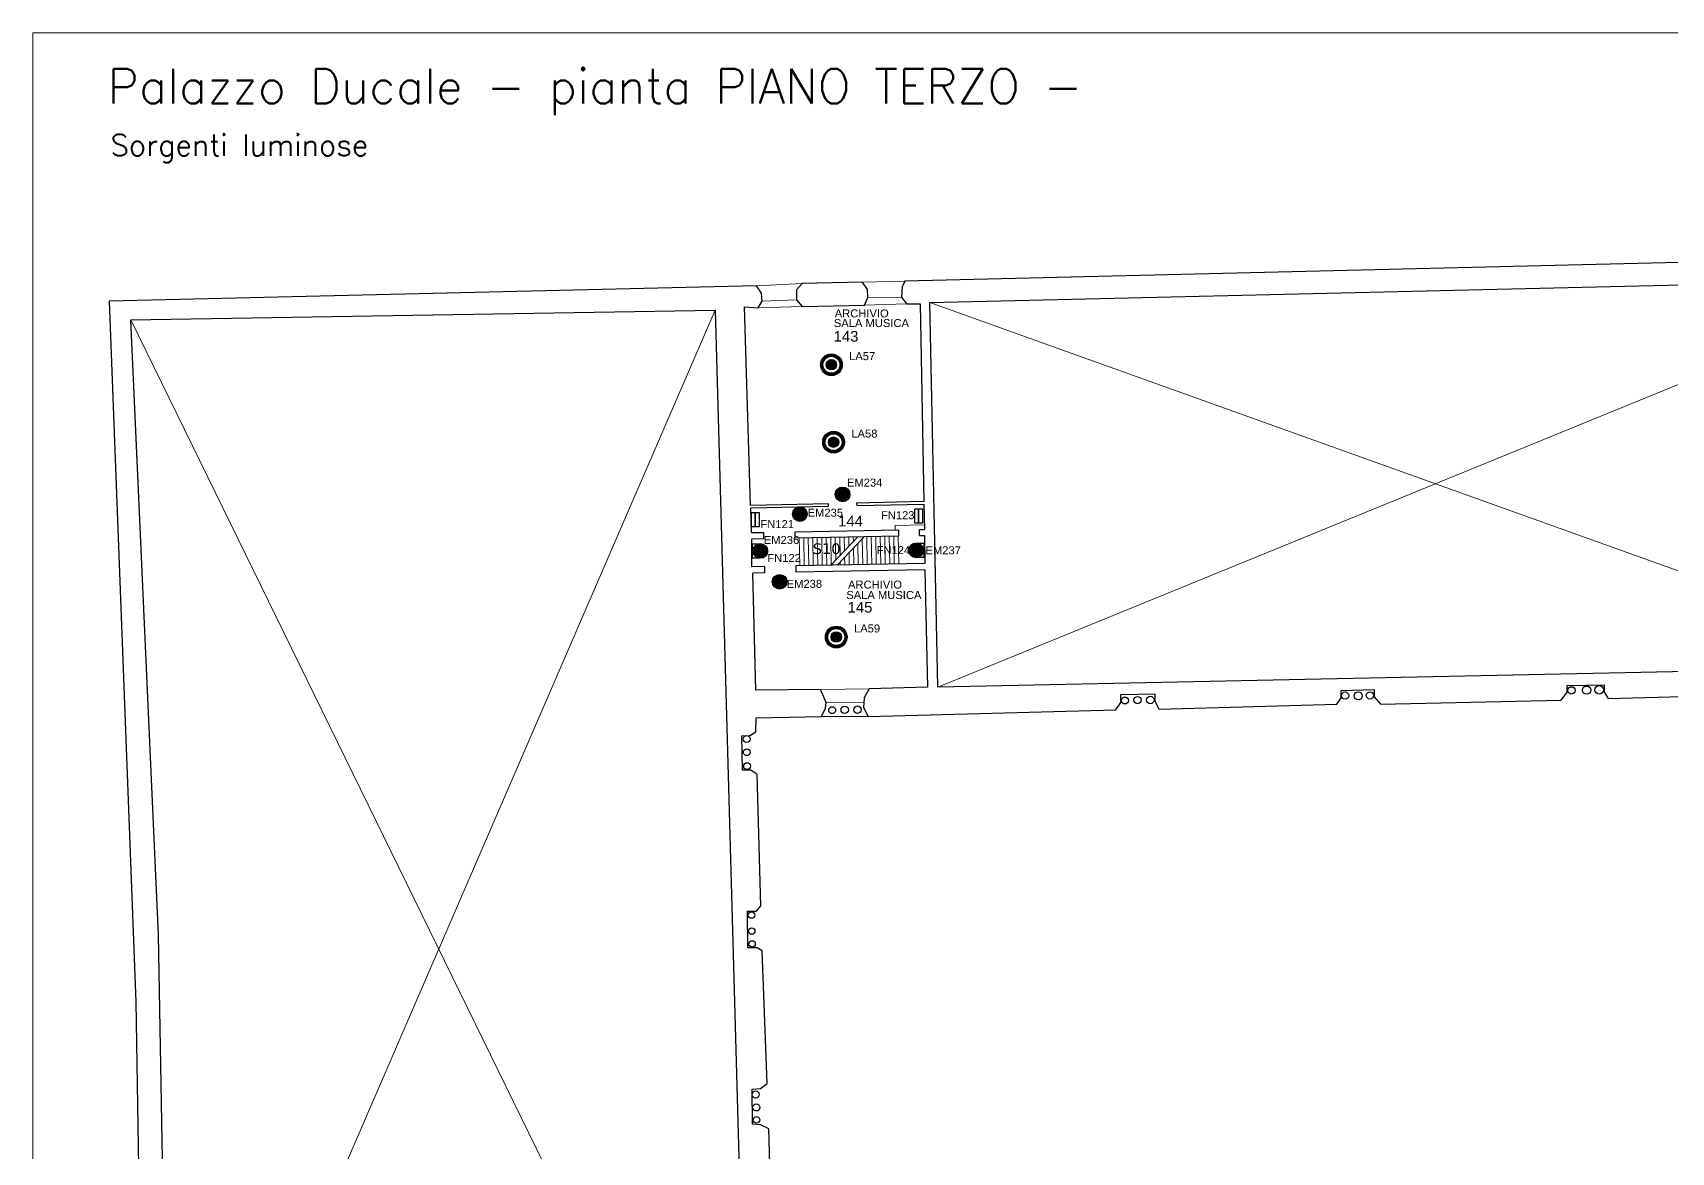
# Model space of a CAD drawing. Header units: metres. Extents: x 12 to 11852, y -8377 to 23.
# Drawn here: x 12 to 6157, y -4177 to 23 of the extents above; entities that cross this region are included whole.
import ezdxf
from ezdxf.enums import TextEntityAlignment as Align

# ---------------------------------------------------------------- set-up
doc = ezdxf.new("R2010")
doc.units = ezdxf.units.M
doc.header["$LTSCALE"] = 0.0125
for name, color, linetype in [('CODICE EMERGENZE', 190, 'Continuous'), ('CODICE LAMPADINE', 150, 'Continuous'), ('LAMPADE DI EMERGENZA', 3, 'Continuous')]:
    doc.layers.add(name, color=color, linetype=linetype)
for name, color, linetype, lineweight in [('LAMPADINE', 30, 'Continuous', 30), ('MURI', 7, 'Continuous', 9), ('VANI', 66, 'Continuous', 9)]:
    doc.layers.add(name, color=color, linetype=linetype, lineweight=lineweight)
doc.styles.add('ducale_200', font='ARIAL.TTF', dxfattribs={"height": 1})
doc.styles.get("Standard").update_dxf_attribs({"font": 'romans.shx'})

# ---------------------------------------------------------------- blocks, each defined once
blk = doc.blocks.new('sospensione normale')
h = blk.add_hatch(color=256)
h.paths.add_polyline_path([(24193.1, 756.4, 1), (24171.9, 756.4, 1)], flags=16)
h.paths.add_polyline_path([(24176, 756.4, -1), (24189, 756.4, -1)], flags=0)
h.paths.add_polyline_path([(24195.1, 756.4, 1), (24169.9, 756.4, 1)])
for radius in [13.6, 12.6, 11.6, 10.6, 6.52]:
    blk.add_circle((24182.5, 756.4), radius)

msp = doc.modelspace()

# ---------------------------------------------------------------- hatches: boundary and pattern name
at = {"layer": 'LAMPADE DI EMERGENZA'}
for points in [[(3021.7, -1708.8, 1), (3076.6, -1708.8, 1)], [(2861.4, -1782.3, 1), (2916.4, -1782.3, 1)], [(2713.1, -1921, 1), (2768, -1921, 1)], [(3297.7, -1918.8, 1), (3352.6, -1918.8, 1)], [(2785.6, -2036.6, 1), (2840.6, -2036.6, 1)]]:
    msp.add_hatch(color=256, dxfattribs=at).paths.add_polyline_path(points)

# ---------------------------------------------------------------- linework, layer by layer
for centre in [(3049.1, -1708.8), (2888.9, -1782.3), (2740.5, -1921), (3325.1, -1918.8), (2813.1, -2036.6)]:
    msp.add_circle(centre, 27.5, dxfattribs=at)
at = {"layer": 'LAMPADINE'}
for points in [[(2707.4, -1777), (2721.7, -1777), (2721.7, -1831), (2707.4, -1831)], [(2721.7, -1777), (2736.1, -1777), (2736.1, -1831), (2721.7, -1831)], [(3320.1, -1762.6), (3334.4, -1762.6), (3334.4, -1816.6), (3320.1, -1816.6)], [(3334.4, -1762.6), (3348.8, -1762.6), (3348.8, -1816.6), (3334.4, -1816.6)], [(2711.9, -1894), (2726.2, -1894), (2726.2, -1948), (2711.9, -1948)], [(2726.2, -1894), (2740.5, -1894), (2740.5, -1948), (2726.2, -1948)], [(3325.1, -1891.8), (3339.5, -1891.8), (3339.5, -1945.8), (3325.1, -1945.8)], [(3339.5, -1891.8), (3353.8, -1891.8), (3353.8, -1945.8), (3339.5, -1945.8)]]:
    msp.add_lwpolyline(points, close=True, dxfattribs=at)
at = {"layer": 'MURI', "linetype": 'ByBlock', "lineweight": 30}
for p, q in [((7234.2, -814.2), (3282.2, -908.5)), ((3282.2, -908.5), (3273.1, -929.7)), ((2726.7, -926.7), (298.5, -984.3)), ((2744.9, -954), (2726.7, -926.7)), ((2748, -984.3), (2744.9, -954)), ((3273.1, -929.7), (3270, -969.2)), ((3270, -969.2), (3288.3, -993.4)), ((298.5, -984.3), (398.7, -3612.9)), ((2681.2, -1005.1), (2732.8, -1008.6)), ((2704.3, -1750.5), (2681.2, -1005.1)), ((2732.8, -1008.6), (2748, -984.3)), ((3288.3, -993.4), (3339.9, -993.4)), ((3339.9, -993.4), (3353.7, -1735.8)), ((2996.8, -1743.9), (2704.3, -1750.5)), ((2704.6, -1759.4), (2996.9, -1752.8)), ((2707.4, -1852.3), (2704.6, -1759.4)), ((2996.9, -1752.8), (2996.8, -1743.9)), ((3353.7, -1735.8), (3101.9, -1741.5)), ((3101.9, -1741.5), (3102.1, -1750.4)), ((3102.1, -1750.4), (3353.9, -1744.8)), ((3353.9, -1744.8), (3355.7, -1840.1)), ((2871.1, -1849.2), (3260.1, -1841.9)), ((3260.5, -1864.7), (3260.1, -1841.9)), ((3337.2, -1840.5), (3355.7, -1840.1)), ((3337.6, -1863.2), (3337.2, -1840.5)), ((2707.4, -1852.3), (2753.4, -1851.4)), ((2708.5, -1875), (2753.8, -1874.2)), ((2708.5, -1979.9), (2708.5, -1875)), ((2753.8, -1874.2), (2753.4, -1851.4)), ((2871.5, -1872), (2871.1, -1849.2)), ((2871.5, -1872), (3260.5, -1864.7)), ((3106.1, -1868.4), (3106.1, -1868.6)), ((3337.6, -1863.2), (3356.1, -1862.9)), ((3356.1, -1862.9), (3358.1, -1967.8)), ((2755.8, -1979.1), (2708.5, -1979.9)), ((2756.2, -2003.3), (2712, -2004.2)), ((2723.7, -2443.8), (2712, -2004.2)), ((2755.8, -1979.1), (2756.2, -2003.3)), ((3358.1, -1967.8), (2873.5, -1976.8)), ((2873.5, -1976.8), (2873.9, -2001.1)), ((3358.1, -1992), (2873.9, -2001.1)), ((3358.1, -1992), (3367.2, -2432.2)), ((2966.5, -2441.3), (2723.7, -2443.8)), ((2987.8, -2489.8), (2966.5, -2441.3)), ((3148.6, -2438.2), (3130.4, -2471.6)), ((3367.2, -2432.2), (3148.6, -2438.2)), ((4092.6, -2459.5), (4220.1, -2457)), ((4220.1, -2457), (4220.1, -2483.8)), ((4918.2, -2444.5), (5042.6, -2441.3)), ((4918.2, -2471.6), (4918.2, -2444.5)), ((5042.6, -2441.3), (5042.6, -2468.6)), ((5743.8, -2480.7), (5765.8, -2451.1)), ((5765.8, -2425.3), (5904.6, -2423)), ((5765.8, -2451.1), (5765.8, -2425.3)), ((5904.6, -2423), (5904.6, -2450.4)), ((5904.6, -2450.4), (5919.8, -2474.6)), ((5919.8, -2474.6), (6578.5, -2456.4)), ((2969.6, -2541.4), (2984.7, -2511.1)), ((2984.7, -2511.1), (2987.8, -2489.8)), ((3130.4, -2471.6), (3127.4, -2508)), ((3127.4, -2508), (3145.6, -2541.4)), ((3145.6, -2541.4), (4074.4, -2517.1)), ((4074.4, -2517.1), (4092.6, -2489.8)), ((4092.6, -2489.8), (4092.6, -2459.5)), ((4220.1, -2483.8), (4235.3, -2514.1)), ((4235.3, -2514.1), (4903, -2495.9)), ((4903, -2495.9), (4918.2, -2471.6)), ((5042.6, -2468.6), (5066.9, -2495.9)), ((5066.9, -2495.9), (5743.8, -2480.7)), ((2723.7, -2599.1), (2724.5, -2547.1)), ((2724.5, -2547.1), (2969.6, -2541.4)), ((2671.7, -2614.3), (2700.9, -2612.8)), ((2673.6, -2743.6), (2671.7, -2614.3)), ((2700.9, -2612.8), (2723.7, -2599.1)), ((2704.7, -2743.6), (2673.6, -2743.6)), ((2729, -2760), (2704.7, -2743.6)), ((2742.9, -3252.7), (2729, -2760)), ((2726.7, -3272.9), (2742.9, -3252.7)), ((2693.3, -3409.5), (2692.2, -3272.5)), ((2692.2, -3272.5), (2726.7, -3272.9)), ((2728.6, -3410.3), (2693.3, -3409.5)), ((2748, -3421.6), (2728.6, -3410.3)), ((2766.2, -3919), (2748, -3421.6)), ((398.7, -3612.9), (442.7, -6217.1)), ((2741.5, -3938), (2766.2, -3919)), ((2710.4, -3939.9), (2741.5, -3938)), ((2710.8, -4071.6), (2710.4, -3939.9)), ((2741.9, -4074.2), (2710.8, -4071.6)), ((2772.3, -4089.4), (2741.9, -4074.2)), ((2787.4, -4596.3), (2772.3, -4089.4))]:
    msp.add_line(p, q, dxfattribs=at)
at = {"layer": 'MURI', "color": 252}
for p, q in [((2886.7, -1871.7), (2888.7, -1976.6)), ((2903.6, -1871.4), (2905.6, -1976.2)), ((2920.5, -1871.1), (2922.4, -1975.9)), ((2937.3, -1870.7), (2939.3, -1975.6)), ((2954.2, -1870.4), (2956.2, -1975.3)), ((2971.1, -1870.1), (2973, -1975)), ((2987.9, -1869.8), (2989.9, -1974.7)), ((3004.8, -1869.5), (3006.8, -1974.3)), ((3021.7, -1869.2), (3023.3, -1955.5)), ((3038.6, -1868.8), (3039.9, -1938.2)), ((3055.4, -1868.5), (3056.4, -1920.8)), ((3072.3, -1868.2), (3073, -1903.4)), ((3089.2, -1867.9), (3089.5, -1886)), ((3106.5, -1892.6), (3108, -1972.5)), ((3123.1, -1875.3), (3124.9, -1972.1)), ((3139.8, -1866.9), (3141.7, -1971.8)), ((3156.7, -1866.6), (3158.6, -1971.5)), ((3173.5, -1866.3), (3175.5, -1971.2)), ((3190.4, -1866), (3192.4, -1970.9)), ((3207.3, -1865.7), (3209.2, -1970.6)), ((3224.1, -1865.4), (3226.1, -1970.2)), ((3241, -1865), (3243, -1969.9)), ((3257.9, -1864.7), (3259.8, -1969.6)), ((3040.3, -1962.1), (3040.5, -1973.7)), ((3056.9, -1944.8), (3057.4, -1973.4)), ((3073.4, -1927.4), (3074.3, -1973.1)), ((3090, -1910), (3091.1, -1972.8))]:
    msp.add_line(p, q, dxfattribs=at)
at = {"layer": 'MURI', "linetype": 'Continuous', "ltscale": 0.1}
msp.add_lwpolyline([(12.4, 23.2), (11852.4, 23.2), (11852.4, -8376.8), (12.4, -8376.8)], close=True, dxfattribs=at)
at = {"layer": 'MURI', "color": 252}
for points in [[(2897.7, -917.1), (2726.7, -926.7)], [(3124.4, -912), (3282.2, -908.5)], [(7152.1, -899.4), (3406.6, -2432.2)], [(2876, -978.3), (2748, -984.3)], [(3143.6, -969.7), (3270, -969.2)], [(2571.9, -1017.7), (526.2, -5746.6)], [(2732.8, -1008.6), (2897.2, -1003.6)], [(3131.4, -999), (3288.3, -993.4)], [(7179.4, -2353.2), (3376.3, -988.9)], [(2705.5, -5807.3), (380.5, -1054.2)], [(3245.8, -1842.2), (3245.8, -1825.1), (3355.4, -1823.5)], [(3106.3, -1868.4), (3005.4, -1974.4)], [(3129.9, -1868.1), (3029.1, -1973.9)], [(2966.5, -2441.3), (3148.6, -2438.2)], [(2987.8, -2489.8), (3128.8, -2491.1)], [(2969.6, -2541.4), (3145.6, -2541.4)]]:
    msp.add_lwpolyline(points, dxfattribs=at)
at = {"layer": 'MURI', "linetype": 'ByBlock', "lineweight": 30}
for points in [[(3124.4, -912), (2897.7, -917.1), (2876, -940.8), (2876, -978.3), (2897.2, -1003.6), (3131.4, -999), (3143.6, -969.7), (3143.1, -939.8), (3124.4, -912)], [(7152.1, -899.4), (7179.4, -2353.2), (3406.6, -2432.2), (3376.3, -988.9), (7152.1, -899.4)], [(526.2, -5746.6), (483.7, -3360.9), (380.5, -1054.2), (2571.9, -1017.7), (2705.5, -5807.3), (526.2, -5746.6)]]:
    msp.add_lwpolyline(points, dxfattribs=at)
for centre, radius in [((4933.4, -2463.6), 13.7), ((4982.7, -2464.4), 15.2), ((5026.7, -2462.9), 13.7), ((5782.5, -2443.9), 13.7), ((5839, -2443.2), 15.6), ((5886.4, -2442), 16), ((3010, -2518.3), 13), ((3057, -2516.8), 13.7), ((3105.2, -2516.4), 14), ((4107.8, -2481.9), 13), ((4154.8, -2480.3), 13.7), ((4203, -2480), 14), ((2689.4, -2626.8), 13.1), ((2689.9, -2675.9), 12.9), ((2690.9, -2728.1), 12.7), ((2707.6, -3287.1), 12), ((2708.5, -3346.9), 12.1), ((2709.9, -3395.3), 12), ((2723.3, -3960.4), 13.4), ((2725.6, -4008.6), 13.3), ((2726.5, -4055.6), 12.3)]:
    msp.add_circle(centre, radius, dxfattribs=at)

# ---------------------------------------------------------------- block references
at = {"layer": 'LAMPADINE', "xscale": 3, "yscale": 3, "zscale": 3}
for p in [(-69540.4, -3491.6), (-69532.1, -3782), (-69522, -4513)]:
    msp.add_blockref('sospensione normale', p, dxfattribs=at)

# ---------------------------------------------------------------- texts
at = {"layer": 'CODICE EMERGENZE', "style": 'ducale_200'}
for s, p in [('EM234', (3065.4, -1679.5)), ('EM235', (2917.9, -1792.3)), ('EM236', (2753.6, -1894.8)), ('EM237', (3360, -1933.6)), ('EM238', (2839.5, -2059.4))]:
    msp.add_text(s, height=30, dxfattribs=at).set_placement(p)
at = {"layer": 'CODICE LAMPADINE', "char_height": 30, "width": 1534, "attachment_point": 1, "line_spacing_factor": 0.75, "style": 'ducale_200'}
for s, insert in [('LA57', (3073.5, -1175.1)), ('LA58', (3081.9, -1465.6)), ('FN123', (3193, -1771.8)), ('FN121', (2741.1, -1805.2)), ('FN124', (3176.7, -1902.9)), ('FN122', (2766.9, -1932.4)), ('LA59', (3092, -2196.6))]:
    msp.add_mtext(s, dxfattribs=dict(at, insert=insert))
at = {"layer": 'MURI', "linetype": 'ByBlock', "lineweight": 30, "style": 'ducale_200'}
for s, p in [('ARCHIVIO', (3121, -1044.6)), ('SALA MUSICA', (3157.2, -1080.9)), ('SALA MUSICA', (3203.9, -2101.2)), ('ARCHIVIO', (3170.8, -2062.2))]:
    msp.add_text(s, height=30, dxfattribs=at).set_placement(p, align=Align.CENTER)
at = {"layer": 'MURI', "linetype": 'Continuous', "ltscale": 0.1, "attachment_point": 1}
for s, insert, char_height, width in [('Palazzo Ducale - pianta PIANO TERZO - ', (293.3, -112.5), 130, 40000), ('Sorgenti luminose', (303.8, -358.1), 80, 2778.71)]:
    msp.add_mtext(s, dxfattribs=dict(at, insert=insert, char_height=char_height, width=width))
at = {"layer": 'VANI', "linetype": 'Continuous', "char_height": 40, "width": 2778.72, "attachment_point": 1}
for s, insert in [('{\\fArial|b0|i0|c0|p34;143}', (3015.4, -1095.7)), ('{\\fArial|b0|i0|c0|p34;144}', (3032.2, -1789.1)), ('{\\fArial|b0|i0|c0|p34;145}', (3067.8, -2112.3))]:
    msp.add_mtext(s, dxfattribs=dict(at, insert=insert))
at = {"layer": 'VANI', "color": 151, "linetype": 'Continuous', "insert": (2937.1, -1892.5), "char_height": 40, "width": 2778.72, "attachment_point": 1}
msp.add_mtext('{\\fVerdana|b0|i0|c0|p34;S10}', dxfattribs=at)

doc.saveas('drawing.dxf')
